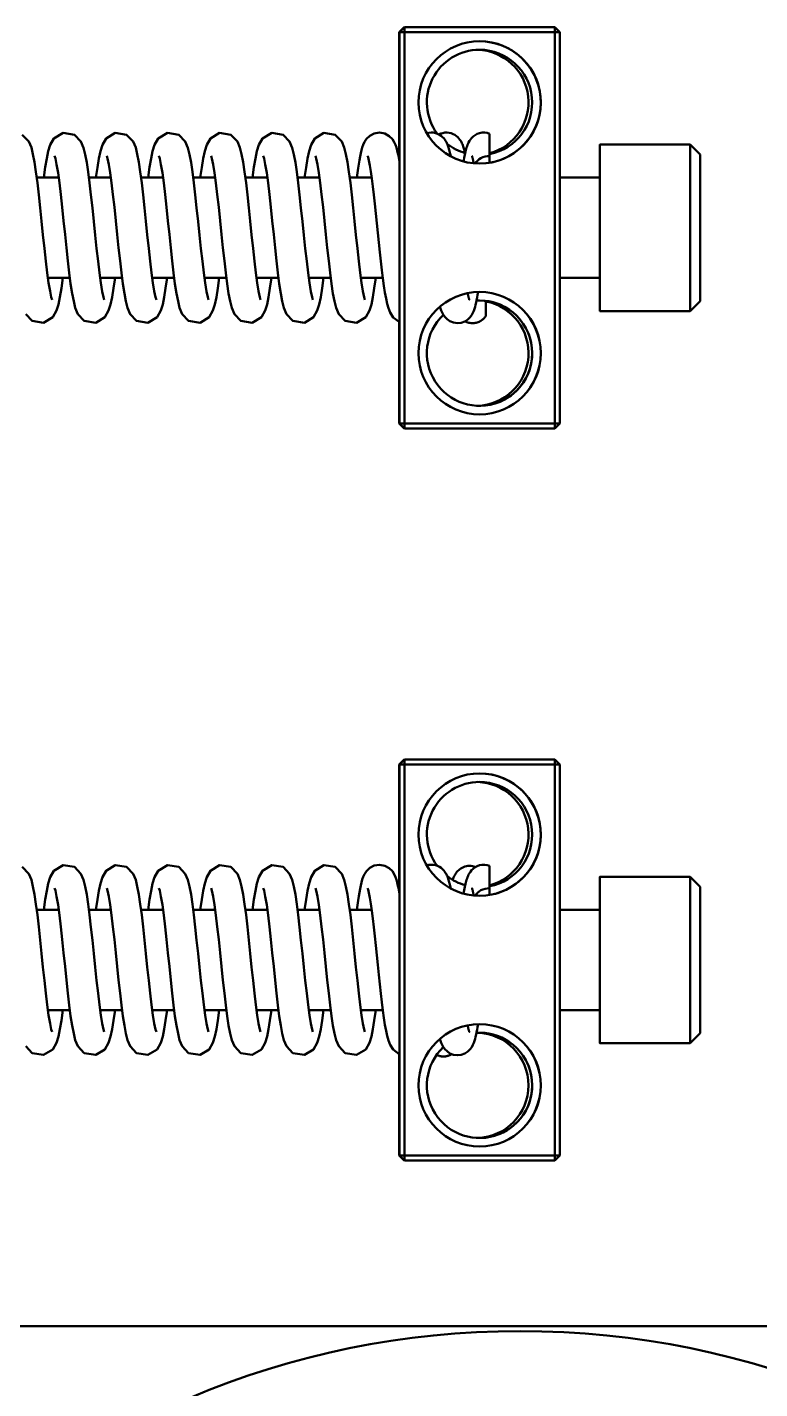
# Model space of a CAD drawing. Header units: millimetres. Extents: x 4915 to 15267, y 4787 to 10268.
# Drawn here: x 6462.2 to 6535.2, y 9028 to 9163.8 of the extents above; entities that cross this region are included whole.
import ezdxf

# ---------------------------------------------------------------- set-up
doc = ezdxf.new("R2010")
doc.units = ezdxf.units.MM
doc.layers.add('外形線', color=7, linetype='Continuous', lineweight=50)

msp = doc.modelspace()

# ---------------------------------------------------------------- linework, layer by layer
at = {"layer": '外形線'}
for p, q in [((6499.74, 9163.78), (6499.24, 9163.28)), ((6499.24, 9150.52), (6499.24, 9163.28)), ((6499.75, 9163.78), (6499.25, 9163.28)), ((6499.25, 9163.28), (6499.75, 9163.28)), ((6499.25, 9163.28), (6499.25, 9124.28)), ((6514.75, 9163.78), (6499.75, 9163.78)), ((6499.75, 9163.78), (6499.75, 9163.28)), ((6499.75, 9124.28), (6499.75, 9163.28)), ((6499.75, 9163.28), (6514.75, 9163.28)), ((6514.75, 9163.28), (6514.75, 9163.78)), ((6515.25, 9163.28), (6514.75, 9163.78)), ((6514.75, 9163.28), (6514.75, 9124.28)), ((6514.75, 9163.28), (6515.25, 9163.28)), ((6515.25, 9124.28), (6515.25, 9163.28)), ((6508.24, 9150.26), (6508.24, 9150.93)), ((6519.24, 9152.08), (6528.24, 9152.08)), ((6529.24, 9151.08), (6528.24, 9152.08)), ((6465.29, 9148.78), (6463.1, 9148.78)), ((6470.49, 9148.78), (6468.3, 9148.78)), ((6475.69, 9148.78), (6473.5, 9148.78)), ((6480.89, 9148.78), (6478.7, 9148.78)), ((6486.09, 9148.78), (6483.9, 9148.78)), ((6491.29, 9148.78), (6489.1, 9148.78)), ((6496.49, 9148.78), (6494.3, 9148.78)), ((6519.24, 9148.78), (6515.25, 9148.78)), ((6466.4, 9138.78), (6464.21, 9138.78)), ((6471.6, 9138.78), (6469.41, 9138.78)), ((6476.8, 9138.78), (6474.61, 9138.78)), ((6482, 9138.78), (6479.81, 9138.78)), ((6487.2, 9138.78), (6485.01, 9138.78)), ((6492.4, 9138.78), (6490.21, 9138.78)), ((6497.6, 9138.78), (6495.41, 9138.78)), ((6519.24, 9138.78), (6515.25, 9138.78)), ((6529.24, 9136.48), (6528.24, 9135.48)), ((6519.24, 9135.48), (6528.24, 9135.48)), ((6499.24, 9124.28), (6499.24, 9134.4)), ((6499.74, 9123.78), (6499.24, 9124.28)), ((6499.25, 9124.28), (6499.75, 9123.78)), ((6499.25, 9124.28), (6499.75, 9124.28)), ((6514.75, 9124.28), (6499.75, 9124.28)), ((6499.75, 9123.78), (6499.75, 9124.28)), ((6499.75, 9123.78), (6514.75, 9123.78)), ((6514.75, 9124.28), (6514.75, 9123.78)), ((6514.75, 9124.28), (6515.25, 9124.28)), ((6514.75, 9123.78), (6515.25, 9124.28)), ((6499.74, 9090.78), (6499.24, 9090.28)), ((6499.24, 9077.52), (6499.24, 9090.28)), ((6499.75, 9090.78), (6499.25, 9090.28)), ((6499.25, 9090.28), (6499.75, 9090.28)), ((6499.25, 9090.28), (6499.25, 9051.28)), ((6514.75, 9090.78), (6499.75, 9090.78)), ((6499.75, 9090.78), (6499.75, 9090.28)), ((6499.75, 9051.28), (6499.75, 9090.28)), ((6499.75, 9090.28), (6514.75, 9090.28)), ((6514.75, 9090.28), (6514.75, 9090.78)), ((6515.25, 9090.28), (6514.75, 9090.78)), ((6514.75, 9090.28), (6514.75, 9051.28)), ((6514.75, 9090.28), (6515.25, 9090.28)), ((6515.25, 9051.28), (6515.25, 9090.28)), ((6519.24, 9079.08), (6528.24, 9079.08)), ((6529.24, 9078.08), (6528.24, 9079.08)), ((6508.24, 9077.26), (6508.24, 9077.93)), ((6465.29, 9075.78), (6463.1, 9075.78)), ((6470.49, 9075.78), (6468.3, 9075.78)), ((6475.69, 9075.78), (6473.5, 9075.78)), ((6480.89, 9075.78), (6478.7, 9075.78)), ((6486.09, 9075.78), (6483.9, 9075.78)), ((6491.29, 9075.78), (6489.1, 9075.78)), ((6496.49, 9075.78), (6494.3, 9075.78)), ((6519.24, 9075.78), (6515.25, 9075.78)), ((6466.4, 9065.78), (6464.21, 9065.78)), ((6471.6, 9065.78), (6469.41, 9065.78)), ((6476.8, 9065.78), (6474.61, 9065.78)), ((6482, 9065.78), (6479.81, 9065.78)), ((6487.2, 9065.78), (6485.01, 9065.78)), ((6492.4, 9065.78), (6490.21, 9065.78)), ((6497.6, 9065.78), (6495.41, 9065.78)), ((6519.24, 9065.78), (6515.25, 9065.78)), ((6529.24, 9063.48), (6528.24, 9062.48)), ((6499.24, 9051.28), (6499.24, 9061.4)), ((6519.24, 9062.48), (6528.24, 9062.48)), ((6499.74, 9050.78), (6499.24, 9051.28)), ((6499.25, 9051.28), (6499.75, 9050.78)), ((6499.25, 9051.28), (6499.75, 9051.28)), ((6514.75, 9051.28), (6499.75, 9051.28)), ((6499.75, 9050.78), (6499.75, 9051.28)), ((6499.75, 9050.78), (6514.75, 9050.78)), ((6514.75, 9051.28), (6514.75, 9050.78)), ((6514.75, 9051.28), (6515.25, 9051.28)), ((6514.75, 9050.78), (6515.25, 9051.28)), ((6457.24, 9034.28), (6595.24, 9034.28))]:
    msp.add_line(p, q, dxfattribs=at).dxf.unprotected_set("ltscale", 0)
for points in [[(6461.66, 9153.05), (6462.3, 9152.38), (6462.56, 9151.77), (6462.72, 9151.11), (6462.87, 9150.31), (6463.02, 9149.36), (6463.16, 9148.27), (6463.3, 9147.07), (6463.44, 9145.77), (6463.58, 9144.43), (6463.72, 9143.07), (6463.87, 9141.73), (6464.01, 9140.46), (6464.15, 9139.3), (6464.28, 9138.28), (6464.42, 9137.45), (6464.55, 9136.85), (6464.62, 9136.6)], [(6463.8, 9148.78), (6463.95, 9149.81), (6464.09, 9150.68), (6464.24, 9151.41), (6464.44, 9152.04), (6464.81, 9152.68), (6465.72, 9153.24), (6466.87, 9153.05), (6467.5, 9152.37), (6467.76, 9151.76), (6467.93, 9151.1), (6468.08, 9150.3), (6468.22, 9149.36), (6468.36, 9148.27), (6468.5, 9147.06), (6468.64, 9145.77), (6468.78, 9144.42), (6468.92, 9143.06), (6469.07, 9141.73), (6469.21, 9140.46), (6469.35, 9139.3), (6469.49, 9138.28), (6469.62, 9137.44), (6469.75, 9136.85), (6469.82, 9136.6)], [(6469, 9148.78), (6469.15, 9149.8), (6469.29, 9150.68), (6469.44, 9151.41), (6469.64, 9152.04), (6470.01, 9152.68), (6470.92, 9153.24), (6472.06, 9153.05), (6472.7, 9152.38), (6472.96, 9151.77), (6473.12, 9151.11), (6473.27, 9150.31), (6473.42, 9149.36), (6473.56, 9148.27), (6473.7, 9147.07), (6473.84, 9145.77), (6473.98, 9144.43), (6474.12, 9143.07), (6474.27, 9141.73), (6474.41, 9140.46), (6474.55, 9139.3), (6474.68, 9138.28), (6474.82, 9137.45), (6474.95, 9136.85), (6475.02, 9136.6)], [(6474.2, 9148.78), (6474.35, 9149.81), (6474.49, 9150.68), (6474.64, 9151.41), (6474.84, 9152.04), (6475.21, 9152.68), (6476.12, 9153.24), (6477.27, 9153.05), (6477.9, 9152.37), (6478.16, 9151.76), (6478.33, 9151.1), (6478.48, 9150.3), (6478.62, 9149.36), (6478.76, 9148.27), (6478.9, 9147.06), (6479.04, 9145.77), (6479.18, 9144.42), (6479.32, 9143.06), (6479.47, 9141.73), (6479.61, 9140.46), (6479.75, 9139.3), (6479.89, 9138.28), (6480.02, 9137.44), (6480.15, 9136.85), (6480.22, 9136.6)], [(6479.4, 9148.78), (6479.55, 9149.8), (6479.69, 9150.68), (6479.84, 9151.41), (6480.04, 9152.04), (6480.41, 9152.68), (6481.32, 9153.24), (6482.46, 9153.05), (6483.1, 9152.38), (6483.36, 9151.77), (6483.52, 9151.11), (6483.67, 9150.31), (6483.82, 9149.36), (6483.96, 9148.27), (6484.1, 9147.07), (6484.24, 9145.77), (6484.38, 9144.43), (6484.52, 9143.07), (6484.67, 9141.73), (6484.81, 9140.46), (6484.95, 9139.3), (6485.08, 9138.28), (6485.22, 9137.45), (6485.35, 9136.85), (6485.42, 9136.6)], [(6484.6, 9148.78), (6484.75, 9149.81), (6484.89, 9150.68), (6485.04, 9151.41), (6485.24, 9152.04), (6485.61, 9152.68), (6486.52, 9153.24), (6487.67, 9153.05), (6488.3, 9152.37), (6488.56, 9151.76), (6488.73, 9151.1), (6488.88, 9150.3), (6489.02, 9149.36), (6489.16, 9148.27), (6489.3, 9147.06), (6489.44, 9145.77), (6489.58, 9144.42), (6489.72, 9143.06), (6489.87, 9141.73), (6490.01, 9140.46), (6490.15, 9139.3), (6490.29, 9138.28), (6490.42, 9137.44), (6490.55, 9136.85), (6490.62, 9136.6)], [(6489.8, 9148.78), (6489.95, 9149.8), (6490.09, 9150.68), (6490.24, 9151.41), (6490.44, 9152.04), (6490.81, 9152.68), (6491.72, 9153.24), (6492.86, 9153.05), (6493.5, 9152.38), (6493.76, 9151.77), (6493.92, 9151.11), (6494.07, 9150.31), (6494.22, 9149.36), (6494.36, 9148.27), (6494.5, 9147.07), (6494.64, 9145.77), (6494.78, 9144.43), (6494.92, 9143.07), (6495.07, 9141.73), (6495.21, 9140.46), (6495.35, 9139.3), (6495.48, 9138.28), (6495.62, 9137.45), (6495.75, 9136.85), (6495.82, 9136.6)], [(6495, 9148.78), (6495.07, 9149.26), (6495.13, 9149.71), (6495.2, 9150.13), (6495.26, 9150.52), (6495.33, 9150.88), (6495.4, 9151.21), (6495.47, 9151.51), (6495.55, 9151.79), (6495.65, 9152.06), (6495.78, 9152.34), (6495.97, 9152.64), (6496.29, 9152.95), (6496.74, 9153.19), (6497.27, 9153.28), (6497.8, 9153.18), (6498.24, 9152.93), (6498.55, 9152.62), (6498.74, 9152.32), (6498.86, 9152.04), (6498.95, 9151.77), (6499.04, 9151.49), (6499.11, 9151.18), (6499.18, 9150.85), (6499.24, 9150.49)], [(6501.98, 9153.2), (6502.19, 9153.25), (6502.41, 9153.28), (6502.63, 9153.27), (6502.85, 9153.22), (6503.05, 9153.16), (6503.24, 9153.06), (6503.41, 9152.95), (6503.56, 9152.83), (6503.68, 9152.7), (6503.78, 9152.57), (6503.86, 9152.44), (6503.93, 9152.33), (6503.99, 9152.21), (6504.04, 9152.1), (6504.08, 9151.99), (6504.12, 9151.88), (6504.16, 9151.77), (6504.19, 9151.65), (6504.22, 9151.54), (6504.25, 9151.42), (6504.28, 9151.3), (6504.31, 9151.17), (6504.34, 9151.04), (6504.37, 9150.9)], [(6503.2, 9153.09), (6503.38, 9153.17), (6503.58, 9153.23), (6503.79, 9153.27), (6504, 9153.27), (6504.21, 9153.25), (6504.42, 9153.2), (6504.61, 9153.13), (6504.78, 9153.04), (6504.94, 9152.93), (6505.08, 9152.81), (6505.19, 9152.68), (6505.28, 9152.56), (6505.36, 9152.44), (6505.43, 9152.33), (6505.48, 9152.22), (6505.53, 9152.11), (6505.57, 9152.01), (6505.61, 9151.9), (6505.64, 9151.79), (6505.68, 9151.69), (6505.71, 9151.58), (6505.74, 9151.46), (6505.77, 9151.35), (6505.79, 9151.23)], [(6505.64, 9150.39), (6505.67, 9150.57), (6505.7, 9150.74), (6505.73, 9150.91), (6505.77, 9151.07), (6505.8, 9151.22), (6505.83, 9151.37), (6505.87, 9151.51), (6505.91, 9151.64), (6505.95, 9151.78), (6505.99, 9151.91), (6506.04, 9152.04), (6506.09, 9152.17), (6506.15, 9152.3), (6506.23, 9152.44), (6506.33, 9152.58), (6506.45, 9152.73), (6506.6, 9152.88), (6506.79, 9153.02), (6507, 9153.14), (6507.24, 9153.22), (6507.49, 9153.27), (6507.75, 9153.27), (6508, 9153.24), (6508.24, 9153.16)], [(6508.24, 9150.93), (6508.24, 9151.11), (6508.24, 9151.27), (6508.24, 9151.44), (6508.24, 9151.59), (6508.24, 9151.74), (6508.24, 9151.88), (6508.24, 9152.01), (6508.24, 9152.14), (6508.24, 9152.26), (6508.24, 9152.38), (6508.24, 9152.48), (6508.24, 9152.58), (6508.24, 9152.67), (6508.24, 9152.76), (6508.24, 9152.83), (6508.24, 9152.9), (6508.24, 9152.96), (6508.24, 9153.01), (6508.24, 9153.06), (6508.24, 9153.09), (6508.24, 9153.12), (6508.24, 9153.14), (6508.24, 9153.16), (6508.24, 9153.16)], [(6470.9, 9138.78), (6470.75, 9137.75), (6470.61, 9136.87), (6470.46, 9136.14), (6470.26, 9135.52), (6469.89, 9134.87), (6468.98, 9134.31), (6467.83, 9134.5), (6467.2, 9135.18), (6466.94, 9135.79), (6466.78, 9136.45), (6466.63, 9137.24), (6466.48, 9138.19), (6466.34, 9139.28), (6466.2, 9140.48), (6466.06, 9141.78), (6465.92, 9143.12), (6465.78, 9144.48), (6465.64, 9145.82), (6465.5, 9147.09), (6465.36, 9148.25), (6465.22, 9149.27), (6465.08, 9150.1), (6464.96, 9150.7), (6464.88, 9150.95)], [(6476.1, 9138.78), (6475.95, 9137.75), (6475.81, 9136.87), (6475.66, 9136.14), (6475.46, 9135.52), (6475.09, 9134.87), (6474.18, 9134.31), (6473.03, 9134.5), (6472.4, 9135.18), (6472.14, 9135.79), (6471.98, 9136.45), (6471.83, 9137.24), (6471.68, 9138.19), (6471.54, 9139.28), (6471.4, 9140.48), (6471.26, 9141.78), (6471.12, 9143.12), (6470.98, 9144.48), (6470.84, 9145.82), (6470.7, 9147.09), (6470.56, 9148.25), (6470.42, 9149.27), (6470.28, 9150.1), (6470.16, 9150.7), (6470.08, 9150.95)], [(6481.3, 9138.78), (6481.15, 9137.75), (6481.01, 9136.87), (6480.86, 9136.14), (6480.66, 9135.52), (6480.29, 9134.87), (6479.38, 9134.31), (6478.23, 9134.5), (6477.6, 9135.18), (6477.34, 9135.79), (6477.18, 9136.45), (6477.03, 9137.24), (6476.88, 9138.19), (6476.74, 9139.28), (6476.6, 9140.48), (6476.46, 9141.78), (6476.32, 9143.12), (6476.18, 9144.48), (6476.04, 9145.82), (6475.9, 9147.09), (6475.76, 9148.25), (6475.62, 9149.27), (6475.48, 9150.1), (6475.36, 9150.7), (6475.28, 9150.95)], [(6486.5, 9138.78), (6486.35, 9137.75), (6486.21, 9136.87), (6486.06, 9136.14), (6485.86, 9135.52), (6485.49, 9134.87), (6484.58, 9134.31), (6483.43, 9134.5), (6482.8, 9135.18), (6482.54, 9135.79), (6482.38, 9136.45), (6482.23, 9137.24), (6482.08, 9138.19), (6481.94, 9139.28), (6481.8, 9140.48), (6481.66, 9141.78), (6481.52, 9143.12), (6481.38, 9144.48), (6481.24, 9145.82), (6481.1, 9147.09), (6480.96, 9148.25), (6480.82, 9149.27), (6480.68, 9150.1), (6480.56, 9150.7), (6480.48, 9150.95)], [(6491.7, 9138.78), (6491.55, 9137.75), (6491.41, 9136.87), (6491.26, 9136.14), (6491.06, 9135.52), (6490.69, 9134.87), (6489.78, 9134.31), (6488.63, 9134.5), (6488, 9135.18), (6487.74, 9135.79), (6487.58, 9136.45), (6487.43, 9137.24), (6487.28, 9138.19), (6487.14, 9139.28), (6487, 9140.48), (6486.86, 9141.78), (6486.72, 9143.12), (6486.58, 9144.48), (6486.44, 9145.82), (6486.3, 9147.09), (6486.16, 9148.25), (6486.02, 9149.27), (6485.88, 9150.1), (6485.76, 9150.7), (6485.68, 9150.95)], [(6496.9, 9138.78), (6496.75, 9137.75), (6496.61, 9136.87), (6496.46, 9136.14), (6496.26, 9135.52), (6495.89, 9134.87), (6494.98, 9134.31), (6493.83, 9134.5), (6493.2, 9135.18), (6492.94, 9135.79), (6492.78, 9136.45), (6492.63, 9137.24), (6492.48, 9138.19), (6492.34, 9139.28), (6492.2, 9140.48), (6492.06, 9141.78), (6491.92, 9143.12), (6491.78, 9144.48), (6491.64, 9145.82), (6491.5, 9147.09), (6491.36, 9148.25), (6491.22, 9149.27), (6491.08, 9150.1), (6490.96, 9150.7), (6490.88, 9150.95)], [(6499.24, 9134.4), (6498.63, 9134.84), (6498.32, 9135.32), (6498.15, 9135.75), (6498.03, 9136.21), (6497.92, 9136.73), (6497.81, 9137.32), (6497.71, 9138), (6497.61, 9138.75), (6497.51, 9139.57), (6497.41, 9140.44), (6497.3, 9141.36), (6497.2, 9142.31), (6497.1, 9143.28), (6497, 9144.25), (6496.9, 9145.22), (6496.8, 9146.16), (6496.7, 9147.06), (6496.6, 9147.91), (6496.5, 9148.69), (6496.4, 9149.39), (6496.3, 9149.99), (6496.21, 9150.48), (6496.13, 9150.81), (6496.08, 9150.95)], [(6506.66, 9150.2), (6506.65, 9150.26), (6506.64, 9150.31), (6506.63, 9150.36), (6506.62, 9150.41), (6506.61, 9150.45), (6506.6, 9150.5), (6506.59, 9150.54), (6506.58, 9150.58), (6506.57, 9150.62), (6506.56, 9150.66), (6506.56, 9150.7), (6506.55, 9150.73), (6506.54, 9150.76), (6506.53, 9150.79), (6506.52, 9150.82), (6506.52, 9150.84), (6506.51, 9150.87), (6506.5, 9150.89), (6506.5, 9150.9), (6506.49, 9150.92), (6506.49, 9150.93), (6506.48, 9150.94), (6506.48, 9150.94), (6506.48, 9150.95)], [(6465.7, 9138.78), (6465.55, 9137.75), (6465.41, 9136.87), (6465.26, 9136.14), (6465.06, 9135.52), (6464.69, 9134.87), (6463.78, 9134.31), (6462.63, 9134.5), (6462, 9135.18)], [(6507.09, 9137.37), (6507.05, 9137.09), (6507, 9136.82), (6506.95, 9136.57), (6506.9, 9136.34), (6506.85, 9136.11), (6506.79, 9135.91), (6506.73, 9135.71), (6506.66, 9135.51), (6506.58, 9135.31), (6506.46, 9135.1), (6506.3, 9134.88), (6506.07, 9134.65), (6505.78, 9134.45), (6505.42, 9134.32), (6505.03, 9134.28), (6504.64, 9134.33), (6504.29, 9134.47), (6504, 9134.68), (6503.78, 9134.9), (6503.62, 9135.13), (6503.51, 9135.33), (6503.43, 9135.53), (6503.36, 9135.73), (6503.3, 9135.93)], [(6506.06, 9137.26), (6506.07, 9137.21), (6506.08, 9137.17), (6506.08, 9137.12), (6506.09, 9137.08), (6506.1, 9137.04), (6506.11, 9137), (6506.12, 9136.96), (6506.13, 9136.92), (6506.14, 9136.89), (6506.14, 9136.86), (6506.15, 9136.83), (6506.16, 9136.8), (6506.17, 9136.77), (6506.18, 9136.74), (6506.18, 9136.72), (6506.19, 9136.69), (6506.19, 9136.67), (6506.2, 9136.66), (6506.21, 9136.64), (6506.21, 9136.63), (6506.21, 9136.62), (6506.22, 9136.61), (6506.22, 9136.61), (6506.22, 9136.6)], [(6507.88, 9134.98), (6507.88, 9134.99), (6507.88, 9135.01), (6507.88, 9135.04), (6507.88, 9135.09), (6507.88, 9135.14), (6507.88, 9135.21), (6507.88, 9135.28), (6507.88, 9135.35), (6507.88, 9135.43), (6507.88, 9135.51), (6507.88, 9135.59), (6507.88, 9135.67), (6507.88, 9135.75), (6507.88, 9135.85), (6507.88, 9135.96), (6507.88, 9136.05), (6507.88, 9136.12), (6507.88, 9136.17), (6507.88, 9136.22), (6507.88, 9136.27), (6507.88, 9136.32), (6507.88, 9136.37), (6507.88, 9136.42), (6507.88, 9136.49)], [(6507.88, 9134.98), (6507.83, 9134.92), (6507.78, 9134.86), (6507.73, 9134.8), (6507.67, 9134.74), (6507.6, 9134.68), (6507.53, 9134.62), (6507.46, 9134.56), (6507.37, 9134.51), (6507.29, 9134.46), (6507.2, 9134.42), (6507.11, 9134.38), (6507.01, 9134.35), (6506.91, 9134.32), (6506.8, 9134.3), (6506.7, 9134.28), (6506.6, 9134.28), (6506.49, 9134.28), (6506.39, 9134.28), (6506.28, 9134.3), (6506.18, 9134.32), (6506.08, 9134.35), (6505.98, 9134.38), (6505.89, 9134.42), (6505.8, 9134.46)], [(6463.8, 9075.78), (6463.95, 9076.81), (6464.09, 9077.68), (6464.24, 9078.41), (6464.44, 9079.04), (6464.81, 9079.68), (6465.72, 9080.24), (6466.87, 9080.05), (6467.5, 9079.37), (6467.76, 9078.76), (6467.93, 9078.1), (6468.08, 9077.3), (6468.22, 9076.36), (6468.36, 9075.27), (6468.5, 9074.06), (6468.64, 9072.77), (6468.78, 9071.42), (6468.92, 9070.06), (6469.07, 9068.73), (6469.21, 9067.46), (6469.35, 9066.3), (6469.49, 9065.28), (6469.62, 9064.44), (6469.75, 9063.85), (6469.82, 9063.6)], [(6469, 9075.78), (6469.15, 9076.8), (6469.29, 9077.68), (6469.44, 9078.41), (6469.64, 9079.04), (6470.01, 9079.68), (6470.92, 9080.24), (6472.06, 9080.05), (6472.7, 9079.38), (6472.96, 9078.77), (6473.12, 9078.11), (6473.27, 9077.31), (6473.42, 9076.36), (6473.56, 9075.27), (6473.7, 9074.07), (6473.84, 9072.77), (6473.98, 9071.43), (6474.12, 9070.07), (6474.27, 9068.73), (6474.41, 9067.46), (6474.55, 9066.3), (6474.68, 9065.28), (6474.82, 9064.45), (6474.95, 9063.85), (6475.02, 9063.6)], [(6474.2, 9075.78), (6474.35, 9076.81), (6474.49, 9077.68), (6474.64, 9078.41), (6474.84, 9079.04), (6475.21, 9079.68), (6476.12, 9080.24), (6477.27, 9080.05), (6477.9, 9079.37), (6478.16, 9078.76), (6478.33, 9078.1), (6478.48, 9077.3), (6478.62, 9076.36), (6478.76, 9075.27), (6478.9, 9074.06), (6479.04, 9072.77), (6479.18, 9071.42), (6479.32, 9070.06), (6479.47, 9068.73), (6479.61, 9067.46), (6479.75, 9066.3), (6479.89, 9065.28), (6480.02, 9064.44), (6480.15, 9063.85), (6480.22, 9063.6)], [(6479.4, 9075.78), (6479.55, 9076.8), (6479.69, 9077.68), (6479.84, 9078.41), (6480.04, 9079.04), (6480.41, 9079.68), (6481.32, 9080.24), (6482.46, 9080.05), (6483.1, 9079.38), (6483.36, 9078.77), (6483.52, 9078.11), (6483.67, 9077.31), (6483.82, 9076.36), (6483.96, 9075.27), (6484.1, 9074.07), (6484.24, 9072.77), (6484.38, 9071.43), (6484.52, 9070.07), (6484.67, 9068.73), (6484.81, 9067.46), (6484.95, 9066.3), (6485.08, 9065.28), (6485.22, 9064.45), (6485.35, 9063.85), (6485.42, 9063.6)], [(6484.6, 9075.78), (6484.75, 9076.81), (6484.89, 9077.68), (6485.04, 9078.41), (6485.24, 9079.04), (6485.61, 9079.68), (6486.52, 9080.24), (6487.67, 9080.05), (6488.3, 9079.37), (6488.56, 9078.76), (6488.73, 9078.1), (6488.88, 9077.3), (6489.02, 9076.36), (6489.16, 9075.27), (6489.3, 9074.06), (6489.44, 9072.77), (6489.58, 9071.42), (6489.72, 9070.06), (6489.87, 9068.73), (6490.01, 9067.46), (6490.15, 9066.3), (6490.29, 9065.28), (6490.42, 9064.44), (6490.55, 9063.85), (6490.62, 9063.6)], [(6489.8, 9075.78), (6489.95, 9076.8), (6490.09, 9077.68), (6490.24, 9078.41), (6490.44, 9079.04), (6490.81, 9079.68), (6491.72, 9080.24), (6492.86, 9080.05), (6493.5, 9079.38), (6493.76, 9078.77), (6493.92, 9078.11), (6494.07, 9077.31), (6494.22, 9076.36), (6494.36, 9075.27), (6494.5, 9074.07), (6494.64, 9072.77), (6494.78, 9071.43), (6494.92, 9070.07), (6495.07, 9068.73), (6495.21, 9067.46), (6495.35, 9066.3), (6495.48, 9065.28), (6495.62, 9064.45), (6495.75, 9063.85), (6495.82, 9063.6)], [(6495, 9075.78), (6495.07, 9076.26), (6495.13, 9076.71), (6495.2, 9077.13), (6495.26, 9077.52), (6495.33, 9077.88), (6495.4, 9078.21), (6495.47, 9078.51), (6495.55, 9078.79), (6495.65, 9079.06), (6495.78, 9079.34), (6495.97, 9079.64), (6496.29, 9079.95), (6496.74, 9080.19), (6497.27, 9080.28), (6497.8, 9080.18), (6498.24, 9079.93), (6498.55, 9079.62), (6498.74, 9079.32), (6498.86, 9079.04), (6498.95, 9078.77), (6499.04, 9078.49), (6499.11, 9078.18), (6499.18, 9077.85), (6499.24, 9077.49)], [(6501.98, 9080.2), (6502.19, 9080.25), (6502.41, 9080.28), (6502.63, 9080.27), (6502.85, 9080.22), (6503.05, 9080.16), (6503.24, 9080.06), (6503.41, 9079.95), (6503.56, 9079.83), (6503.68, 9079.7), (6503.78, 9079.57), (6503.86, 9079.44), (6503.93, 9079.33), (6503.99, 9079.21), (6504.04, 9079.1), (6504.08, 9078.99), (6504.12, 9078.88), (6504.16, 9078.77), (6504.19, 9078.65), (6504.22, 9078.54), (6504.25, 9078.42), (6504.28, 9078.3), (6504.31, 9078.17), (6504.34, 9078.04), (6504.37, 9077.9)], [(6505.64, 9077.39), (6505.67, 9077.57), (6505.7, 9077.74), (6505.73, 9077.91), (6505.77, 9078.07), (6505.8, 9078.22), (6505.83, 9078.37), (6505.87, 9078.51), (6505.91, 9078.64), (6505.95, 9078.78), (6505.99, 9078.91), (6506.04, 9079.04), (6506.09, 9079.17), (6506.15, 9079.3), (6506.23, 9079.44), (6506.33, 9079.58), (6506.45, 9079.73), (6506.6, 9079.88), (6506.79, 9080.02), (6507, 9080.14), (6507.24, 9080.22), (6507.49, 9080.27), (6507.75, 9080.27), (6508, 9080.24), (6508.24, 9080.16)], [(6461.66, 9080.05), (6462.3, 9079.38), (6462.56, 9078.77), (6462.72, 9078.11), (6462.87, 9077.31), (6463.02, 9076.36), (6463.16, 9075.27), (6463.3, 9074.07), (6463.44, 9072.77), (6463.58, 9071.43), (6463.72, 9070.07), (6463.87, 9068.73), (6464.01, 9067.46), (6464.15, 9066.3), (6464.28, 9065.28), (6464.42, 9064.45), (6464.55, 9063.85), (6464.62, 9063.6)], [(6504.56, 9078.76), (6504.59, 9078.84), (6504.62, 9078.91), (6504.65, 9078.99), (6504.68, 9079.07), (6504.72, 9079.15), (6504.76, 9079.23), (6504.81, 9079.31), (6504.86, 9079.39), (6504.92, 9079.48), (6504.99, 9079.57), (6505.07, 9079.66), (6505.16, 9079.75), (6505.27, 9079.83), (6505.38, 9079.91), (6505.51, 9079.98), (6505.64, 9080.04), (6505.78, 9080.09), (6505.93, 9080.13), (6506.08, 9080.15), (6506.23, 9080.16), (6506.38, 9080.15), (6506.54, 9080.13), (6506.68, 9080.09), (6506.82, 9080.04)], [(6508.24, 9077.93), (6508.24, 9078.11), (6508.24, 9078.27), (6508.24, 9078.44), (6508.24, 9078.59), (6508.24, 9078.74), (6508.24, 9078.88), (6508.24, 9079.01), (6508.24, 9079.14), (6508.24, 9079.26), (6508.24, 9079.38), (6508.24, 9079.48), (6508.24, 9079.58), (6508.24, 9079.67), (6508.24, 9079.76), (6508.24, 9079.83), (6508.24, 9079.9), (6508.24, 9079.96), (6508.24, 9080.01), (6508.24, 9080.06), (6508.24, 9080.09), (6508.24, 9080.12), (6508.24, 9080.14), (6508.24, 9080.16), (6508.24, 9080.16)], [(6470.9, 9065.78), (6470.75, 9064.75), (6470.61, 9063.87), (6470.46, 9063.14), (6470.26, 9062.52), (6469.89, 9061.87), (6468.98, 9061.31), (6467.83, 9061.5), (6467.2, 9062.18), (6466.94, 9062.79), (6466.78, 9063.45), (6466.63, 9064.24), (6466.48, 9065.19), (6466.34, 9066.28), (6466.2, 9067.48), (6466.06, 9068.78), (6465.92, 9070.12), (6465.78, 9071.48), (6465.64, 9072.82), (6465.5, 9074.09), (6465.36, 9075.25), (6465.22, 9076.27), (6465.08, 9077.1), (6464.96, 9077.7), (6464.88, 9077.95)], [(6476.1, 9065.78), (6475.95, 9064.75), (6475.81, 9063.87), (6475.66, 9063.14), (6475.46, 9062.52), (6475.09, 9061.87), (6474.18, 9061.31), (6473.03, 9061.5), (6472.4, 9062.18), (6472.14, 9062.79), (6471.98, 9063.45), (6471.83, 9064.24), (6471.68, 9065.19), (6471.54, 9066.28), (6471.4, 9067.48), (6471.26, 9068.78), (6471.12, 9070.12), (6470.98, 9071.48), (6470.84, 9072.82), (6470.7, 9074.09), (6470.56, 9075.25), (6470.42, 9076.27), (6470.28, 9077.1), (6470.16, 9077.7), (6470.08, 9077.95)], [(6481.3, 9065.78), (6481.15, 9064.75), (6481.01, 9063.87), (6480.86, 9063.14), (6480.66, 9062.52), (6480.29, 9061.87), (6479.38, 9061.31), (6478.23, 9061.5), (6477.6, 9062.18), (6477.34, 9062.79), (6477.18, 9063.45), (6477.03, 9064.24), (6476.88, 9065.19), (6476.74, 9066.28), (6476.6, 9067.48), (6476.46, 9068.78), (6476.32, 9070.12), (6476.18, 9071.48), (6476.04, 9072.82), (6475.9, 9074.09), (6475.76, 9075.25), (6475.62, 9076.27), (6475.48, 9077.1), (6475.36, 9077.7), (6475.28, 9077.95)], [(6486.5, 9065.78), (6486.35, 9064.75), (6486.21, 9063.87), (6486.06, 9063.14), (6485.86, 9062.52), (6485.49, 9061.87), (6484.58, 9061.31), (6483.43, 9061.5), (6482.8, 9062.18), (6482.54, 9062.79), (6482.38, 9063.45), (6482.23, 9064.24), (6482.08, 9065.19), (6481.94, 9066.28), (6481.8, 9067.48), (6481.66, 9068.78), (6481.52, 9070.12), (6481.38, 9071.48), (6481.24, 9072.82), (6481.1, 9074.09), (6480.96, 9075.25), (6480.82, 9076.27), (6480.68, 9077.1), (6480.56, 9077.7), (6480.48, 9077.95)], [(6491.7, 9065.78), (6491.55, 9064.75), (6491.41, 9063.87), (6491.26, 9063.14), (6491.06, 9062.52), (6490.69, 9061.87), (6489.78, 9061.31), (6488.63, 9061.5), (6488, 9062.18), (6487.74, 9062.79), (6487.58, 9063.45), (6487.43, 9064.24), (6487.28, 9065.19), (6487.14, 9066.28), (6487, 9067.48), (6486.86, 9068.78), (6486.72, 9070.12), (6486.58, 9071.48), (6486.44, 9072.82), (6486.3, 9074.09), (6486.16, 9075.25), (6486.02, 9076.27), (6485.88, 9077.1), (6485.76, 9077.7), (6485.68, 9077.95)], [(6496.9, 9065.78), (6496.75, 9064.75), (6496.61, 9063.87), (6496.46, 9063.14), (6496.26, 9062.52), (6495.89, 9061.87), (6494.98, 9061.31), (6493.83, 9061.5), (6493.2, 9062.18), (6492.94, 9062.79), (6492.78, 9063.45), (6492.63, 9064.24), (6492.48, 9065.19), (6492.34, 9066.28), (6492.2, 9067.48), (6492.06, 9068.78), (6491.92, 9070.12), (6491.78, 9071.48), (6491.64, 9072.82), (6491.5, 9074.09), (6491.36, 9075.25), (6491.22, 9076.27), (6491.08, 9077.1), (6490.96, 9077.7), (6490.88, 9077.95)], [(6499.24, 9061.4), (6498.63, 9061.84), (6498.32, 9062.32), (6498.15, 9062.75), (6498.03, 9063.21), (6497.92, 9063.73), (6497.81, 9064.32), (6497.71, 9065), (6497.61, 9065.75), (6497.51, 9066.57), (6497.41, 9067.44), (6497.3, 9068.36), (6497.2, 9069.31), (6497.1, 9070.28), (6497, 9071.25), (6496.9, 9072.22), (6496.8, 9073.16), (6496.7, 9074.06), (6496.6, 9074.91), (6496.5, 9075.69), (6496.4, 9076.39), (6496.3, 9076.99), (6496.21, 9077.48), (6496.13, 9077.81), (6496.08, 9077.95)], [(6506.66, 9077.2), (6506.65, 9077.26), (6506.64, 9077.31), (6506.63, 9077.36), (6506.62, 9077.41), (6506.61, 9077.45), (6506.6, 9077.5), (6506.59, 9077.54), (6506.58, 9077.58), (6506.57, 9077.62), (6506.56, 9077.66), (6506.56, 9077.7), (6506.55, 9077.73), (6506.54, 9077.76), (6506.53, 9077.79), (6506.52, 9077.82), (6506.52, 9077.84), (6506.51, 9077.87), (6506.5, 9077.89), (6506.5, 9077.9), (6506.49, 9077.92), (6506.49, 9077.93), (6506.48, 9077.94), (6506.48, 9077.94), (6506.48, 9077.95)], [(6465.7, 9065.78), (6465.55, 9064.75), (6465.41, 9063.87), (6465.26, 9063.14), (6465.06, 9062.52), (6464.69, 9061.87), (6463.78, 9061.31), (6462.63, 9061.5), (6462, 9062.18)], [(6507.09, 9064.37), (6507.05, 9064.09), (6507, 9063.82), (6506.95, 9063.57), (6506.9, 9063.34), (6506.85, 9063.11), (6506.79, 9062.91), (6506.73, 9062.71), (6506.66, 9062.51), (6506.58, 9062.31), (6506.46, 9062.1), (6506.3, 9061.88), (6506.07, 9061.65), (6505.78, 9061.45), (6505.42, 9061.32), (6505.03, 9061.28), (6504.64, 9061.33), (6504.29, 9061.47), (6504, 9061.68), (6503.78, 9061.9), (6503.62, 9062.13), (6503.51, 9062.33), (6503.43, 9062.53), (6503.36, 9062.73), (6503.3, 9062.93)], [(6506.06, 9064.26), (6506.07, 9064.21), (6506.08, 9064.17), (6506.08, 9064.12), (6506.09, 9064.08), (6506.1, 9064.04), (6506.11, 9064), (6506.12, 9063.96), (6506.13, 9063.92), (6506.14, 9063.89), (6506.14, 9063.86), (6506.15, 9063.83), (6506.16, 9063.8), (6506.17, 9063.77), (6506.18, 9063.74), (6506.18, 9063.72), (6506.19, 9063.69), (6506.19, 9063.67), (6506.2, 9063.66), (6506.21, 9063.64), (6506.21, 9063.63), (6506.21, 9063.62), (6506.22, 9063.61), (6506.22, 9063.61), (6506.22, 9063.6)], [(6504.46, 9061.39), (6504.4, 9061.36), (6504.35, 9061.33), (6504.29, 9061.3), (6504.23, 9061.28), (6504.17, 9061.25), (6504.11, 9061.23), (6504.05, 9061.21), (6503.98, 9061.2), (6503.92, 9061.18), (6503.85, 9061.17), (6503.79, 9061.17), (6503.72, 9061.16), (6503.65, 9061.16), (6503.59, 9061.16), (6503.52, 9061.16), (6503.45, 9061.17), (6503.39, 9061.18), (6503.32, 9061.19), (6503.26, 9061.2), (6503.2, 9061.22), (6503.13, 9061.24), (6503.07, 9061.26), (6503.01, 9061.29), (6502.95, 9061.31)]]:
    msp.add_lwpolyline(points, dxfattribs=at).dxf.unprotected_set("ltscale", 0)
for centre, radius in [((6507.25, 9156.28), 6.1), ((6507.25, 9131.28), 6.1), ((6507.25, 9083.28), 6.1), ((6507.25, 9058.28), 6.1), ((6511.28, 8949.28), 84.5)]:
    msp.add_circle(centre, radius, dxfattribs=at).dxf.unprotected_set("ltscale", 0)
for centre, radius, start, end in [((6507.24, 9156.28), 6.1, 279.5006, 89.964), ((6507.24, 9156.28), 5.25, 90, 216.1856), ((6506.87, 9156.28), 5.25, 285.1694, 87.9975), ((6506.87, 9156.28), 5.25, 285.1819, 87.9915), ((6507.24, 9156.28), 5.25, 281.0573, 90), ((6507.24, 9156.28), 5.25, 281.0696, 89.994), ((6507.24, 9156.28), 5.25, 232.2972, 254.1113), ((6507.24, 9131.28), 6.1, 270.036, 89.964), ((6507.24, 9131.28), 5.25, 133.2439, 90), ((6507.24, 9131.28), 5.25, 90, 93.2693), ((6506.87, 9131.28), 5.25, 272.0025, 78.9519), ((6506.87, 9131.28), 5.25, 272.0085, 78.9396), ((6507.24, 9131.28), 5.25, 270.006, 89.994), ((6507.24, 9083.28), 5.25, 90, 216.1856), ((6506.87, 9083.28), 5.25, 285.1694, 87.9975), ((6506.87, 9083.28), 5.25, 285.1819, 87.9915), ((6507.24, 9083.28), 6.1, 279.5006, 89.964), ((6507.24, 9083.28), 5.25, 281.0573, 90), ((6507.24, 9083.28), 5.25, 281.0696, 89.994), ((6507.24, 9083.28), 5.25, 232.2972, 254.1113), ((6507.24, 9058.28), 6.1, 270.036, 89.964), ((6507.24, 9058.28), 5.25, 133.2439, 90), ((6507.24, 9058.28), 5.25, 90, 93.2693), ((6506.87, 9058.28), 5.25, 272.0025, 87.9975), ((6506.87, 9058.28), 5.25, 272.0085, 87.9915), ((6507.24, 9058.28), 5.25, 270.006, 89.994), ((6511.28, 8949.28), 84.5, 90, 180)]:
    msp.add_arc(centre, radius, start, end, dxfattribs=at).dxf.unprotected_set("ltscale", 0)
for centre, major_axis, ratio, start_param, end_param in [((6519.24, 9143.78), (0, 8.3), 0.000138, 5.490522, 7.207465), ((6508.24, 9149.8), (-1.5, 0), 0.753227, 4.712179, 5.932471), ((6528.24, 9143.78), (0, 8.3), 0.000138, 5.490522, 6.283186), ((6529.24, 9143.78), (0, 7.3), 0.000138, 5.490522, 6.283047), ((6499.24, 9143.78), (0, 6.75), 0.000138, 6.177688, 6.38709), ((6519.24, 9143.78), (0, -8.3), 0.000138, 5.358906, 8.632114), ((6528.24, 9143.78), (0, -8.3), 0.000138, 0.000008, 2.348934), ((6519.24, 9143.78), (0, 5), 0.000138, 5.490522, 6.283186), ((6529.24, 9143.78), (0, -7.3), 0.000138, 0.000138, 2.348929), ((6519.24, 9143.78), (0, -5), 0.000138, 0.000008, 2.348934), ((6519.24, 9070.78), (0, -8.3), 0.000138, 6.080505, 10.349058), ((6528.24, 9070.78), (0, 8.3), 0.000138, 3.141583, 6.283175), ((6499.24, 9070.78), (0, 6.75), 0.000138, 6.177688, 6.38709), ((6508.24, 9076.8), (-1.5, 0), 0.753227, 4.712179, 5.932471), ((6529.24, 9070.78), (0, -7.3), 0.000138, 0.000138, 3.141455), ((6519.24, 9070.78), (0, 5), 0.000138, 3.141585, 6.283178), ((6519.24, 9070.78), (0, -8.3), 0.000138, 5.358906, 6.080505)]:
    msp.add_ellipse(centre, major_axis=major_axis, ratio=ratio, start_param=start_param, end_param=end_param, dxfattribs=at).dxf.unprotected_set("ltscale", 0)

doc.saveas('drawing.dxf')
